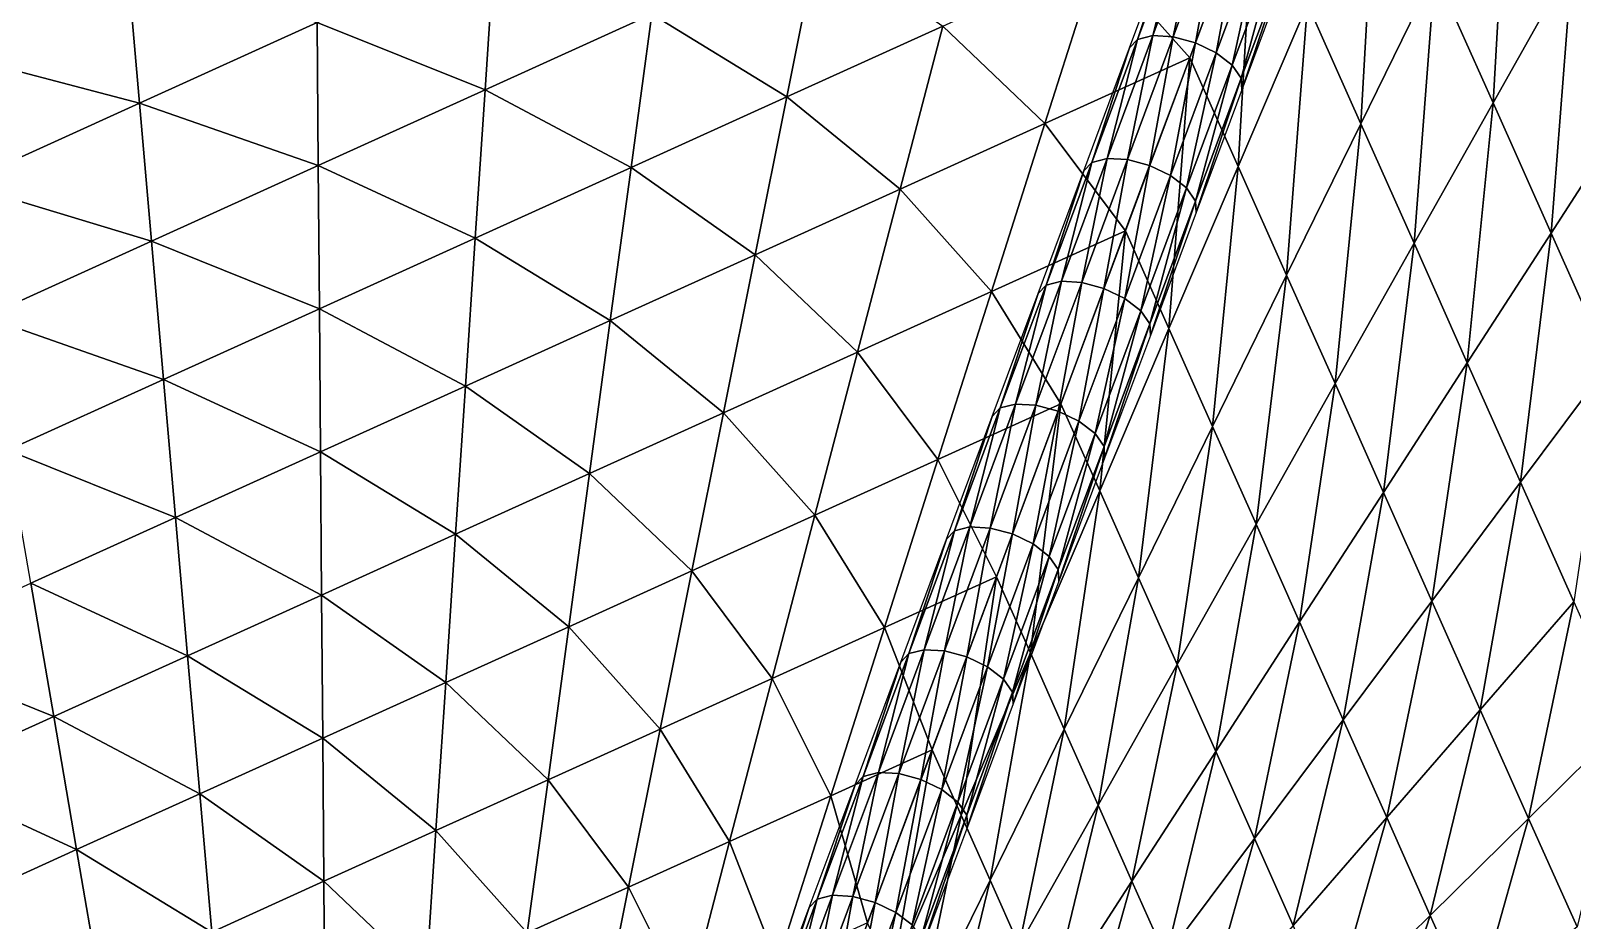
# Model space of a CAD drawing. Header units: metres. Extents: x -32.6 to 43.8, y -33.1 to 27.7.
# Drawn here: x -0.993 to 2.093, y 3.871 to 5.652 of the extents above; entities that cross this region are included whole.
import ezdxf

# ---------------------------------------------------------------- set-up
doc = ezdxf.new("R2010")
doc.units = ezdxf.units.M
for name, color, linetype in [('HREBENACE', 1, 'CONTINUOUS'), ('MANSARDA', 4, 'CONTINUOUS'), ('STRECHA_SEVER', 7, 'CONTINUOUS'), ('STRECHA_VYCHOD', 1, 'CONTINUOUS'), ('ZDIVO', 6, 'CONTINUOUS')]:
    doc.layers.add(name, color=color, linetype=linetype)

msp = doc.modelspace()

# ---------------------------------------------------------------- linework, layer by layer
at = {"layer": 'HREBENACE'}
for points in [[(1.2987, 5.8641, 9.5455), (1.2231, 5.6349, 9.724), (1.2071, 5.6181, 9.6834)], [(1.2987, 5.8641, 9.5455), (1.3147, 5.8809, 9.5862), (1.2231, 5.6349, 9.724)], [(1.3147, 5.8809, 9.5862), (1.2538, 5.6428, 9.7585), (1.2231, 5.6349, 9.724)], [(1.3147, 5.8809, 9.5862), (1.3454, 5.8888, 9.6206), (1.2538, 5.6428, 9.7585)], [(1.3454, 5.8888, 9.6206), (1.2945, 5.6405, 9.7815), (1.2538, 5.6428, 9.7585)], [(1.3454, 5.8888, 9.6206), (1.3861, 5.8865, 9.6437), (1.2945, 5.6405, 9.7815)], [(1.3861, 5.8865, 9.6437), (1.3391, 5.6285, 9.7896), (1.2945, 5.6405, 9.7815)], [(1.3861, 5.8865, 9.6437), (1.4307, 5.8745, 9.6518), (1.3391, 5.6285, 9.7896)], [(1.4307, 5.8745, 9.6518), (1.3806, 5.6085, 9.7815), (1.3391, 5.6285, 9.7896)], [(1.4307, 5.8745, 9.6518), (1.4722, 5.8545, 9.6437), (1.3806, 5.6085, 9.7815)], [(1.4722, 5.8545, 9.6437), (1.4129, 5.5836, 9.7585), (1.3806, 5.6085, 9.7815)], [(1.4722, 5.8545, 9.6437), (1.5045, 5.8295, 9.6206), (1.4129, 5.5836, 9.7585)], [(1.5045, 5.8295, 9.6206), (1.4309, 5.5575, 9.724), (1.4129, 5.5836, 9.7585)], [(1.5045, 5.8295, 9.6206), (1.5225, 5.8035, 9.5862), (1.4309, 5.5575, 9.724)], [(1.5225, 5.8035, 9.5862), (1.432, 5.5343, 9.6834), (1.4309, 5.5575, 9.724)], [(1.5225, 5.8035, 9.5862), (1.5236, 5.7803, 9.5455), (1.432, 5.5343, 9.6834)], [(1.2071, 5.6181, 9.6834), (1.1315, 5.3889, 9.8619), (1.1155, 5.3721, 9.8212)], [(1.2071, 5.6181, 9.6834), (1.2231, 5.6349, 9.724), (1.1315, 5.3889, 9.8619)], [(1.2231, 5.6349, 9.724), (1.1622, 5.3968, 9.8963), (1.1315, 5.3889, 9.8619)], [(1.2231, 5.6349, 9.724), (1.2538, 5.6428, 9.7585), (1.1622, 5.3968, 9.8963)], [(1.2538, 5.6428, 9.7585), (1.2029, 5.3946, 9.9194), (1.1622, 5.3968, 9.8963)], [(1.2538, 5.6428, 9.7585), (1.2945, 5.6405, 9.7815), (1.2029, 5.3946, 9.9194)], [(1.2945, 5.6405, 9.7815), (1.2474, 5.3825, 9.9275), (1.2029, 5.3946, 9.9194)], [(1.2945, 5.6405, 9.7815), (1.3391, 5.6285, 9.7896), (1.2474, 5.3825, 9.9275)], [(1.3391, 5.6285, 9.7896), (1.289, 5.3625, 9.9194), (1.2474, 5.3825, 9.9275)], [(1.3391, 5.6285, 9.7896), (1.3806, 5.6085, 9.7815), (1.289, 5.3625, 9.9194)], [(1.3806, 5.6085, 9.7815), (1.3213, 5.3376, 9.8963), (1.289, 5.3625, 9.9194)], [(1.3806, 5.6085, 9.7815), (1.4129, 5.5836, 9.7585), (1.3213, 5.3376, 9.8963)], [(1.4129, 5.5836, 9.7585), (1.3393, 5.3115, 9.8619), (1.3213, 5.3376, 9.8963)], [(1.4129, 5.5836, 9.7585), (1.4309, 5.5575, 9.724), (1.3393, 5.3115, 9.8619)], [(1.4309, 5.5575, 9.724), (1.3404, 5.2883, 9.8212), (1.3393, 5.3115, 9.8619)], [(1.4309, 5.5575, 9.724), (1.432, 5.5343, 9.6834), (1.3404, 5.2883, 9.8212)], [(1.1155, 5.3721, 9.8212), (1.0399, 5.1429, 9.9997), (1.0239, 5.1261, 9.9591)], [(1.1155, 5.3721, 9.8212), (1.1315, 5.3889, 9.8619), (1.0399, 5.1429, 9.9997)], [(1.1315, 5.3889, 9.8619), (1.0706, 5.1508, 10.0342), (1.0399, 5.1429, 9.9997)], [(1.1315, 5.3889, 9.8619), (1.1622, 5.3968, 9.8963), (1.0706, 5.1508, 10.0342)], [(1.1622, 5.3968, 9.8963), (1.1113, 5.1486, 10.0572), (1.0706, 5.1508, 10.0342)], [(1.1622, 5.3968, 9.8963), (1.2029, 5.3946, 9.9194), (1.1113, 5.1486, 10.0572)], [(1.2029, 5.3946, 9.9194), (1.1558, 5.1365, 10.0653), (1.1113, 5.1486, 10.0572)], [(1.2029, 5.3946, 9.9194), (1.2474, 5.3825, 9.9275), (1.1558, 5.1365, 10.0653)], [(1.2474, 5.3825, 9.9275), (1.1974, 5.1165, 10.0572), (1.1558, 5.1365, 10.0653)], [(1.2474, 5.3825, 9.9275), (1.289, 5.3625, 9.9194), (1.1974, 5.1165, 10.0572)], [(1.289, 5.3625, 9.9194), (1.2296, 5.0916, 10.0342), (1.1974, 5.1165, 10.0572)], [(1.289, 5.3625, 9.9194), (1.3213, 5.3376, 9.8963), (1.2296, 5.0916, 10.0342)], [(1.3213, 5.3376, 9.8963), (1.2477, 5.0656, 9.9997), (1.2296, 5.0916, 10.0342)], [(1.3213, 5.3376, 9.8963), (1.3393, 5.3115, 9.8619), (1.2477, 5.0656, 9.9997)], [(1.3393, 5.3115, 9.8619), (1.2488, 5.0424, 9.9591), (1.2477, 5.0656, 9.9997)], [(1.3393, 5.3115, 9.8619), (1.3404, 5.2883, 9.8212), (1.2488, 5.0424, 9.9591)], [(1.0239, 5.1261, 9.9591), (0.9483, 4.897, 10.1376), (0.9323, 4.8801, 10.0969)], [(1.0239, 5.1261, 9.9591), (1.0399, 5.1429, 9.9997), (0.9483, 4.897, 10.1376)], [(1.0399, 5.1429, 9.9997), (0.979, 4.9048, 10.172), (0.9483, 4.897, 10.1376)], [(1.0399, 5.1429, 9.9997), (1.0706, 5.1508, 10.0342), (0.979, 4.9048, 10.172)], [(1.0706, 5.1508, 10.0342), (1.0197, 4.9026, 10.1951), (0.979, 4.9048, 10.172)], [(1.0706, 5.1508, 10.0342), (1.1113, 5.1486, 10.0572), (1.0197, 4.9026, 10.1951)], [(1.1113, 5.1486, 10.0572), (1.0642, 4.8905, 10.2031), (1.0197, 4.9026, 10.1951)], [(1.1113, 5.1486, 10.0572), (1.1558, 5.1365, 10.0653), (1.0642, 4.8905, 10.2031)], [(1.1558, 5.1365, 10.0653), (1.1058, 4.8705, 10.1951), (1.0642, 4.8905, 10.2031)], [(1.1558, 5.1365, 10.0653), (1.1974, 5.1165, 10.0572), (1.1058, 4.8705, 10.1951)], [(1.1974, 5.1165, 10.0572), (1.138, 4.8456, 10.172), (1.1058, 4.8705, 10.1951)], [(1.1974, 5.1165, 10.0572), (1.2296, 5.0916, 10.0342), (1.138, 4.8456, 10.172)], [(1.2296, 5.0916, 10.0342), (1.1561, 4.8196, 10.1376), (1.138, 4.8456, 10.172)], [(1.2296, 5.0916, 10.0342), (1.2477, 5.0656, 9.9997), (1.1561, 4.8196, 10.1376)], [(1.2477, 5.0656, 9.9997), (1.1572, 4.7964, 10.0969), (1.1561, 4.8196, 10.1376)], [(1.2477, 5.0656, 9.9997), (1.2488, 5.0424, 9.9591), (1.1572, 4.7964, 10.0969)], [(0.9323, 4.8801, 10.0969), (0.8567, 4.651, 10.2754), (0.8407, 4.6342, 10.2347)], [(0.9323, 4.8801, 10.0969), (0.9483, 4.897, 10.1376), (0.8567, 4.651, 10.2754)], [(0.9483, 4.897, 10.1376), (0.8874, 4.6589, 10.3099), (0.8567, 4.651, 10.2754)], [(0.9483, 4.897, 10.1376), (0.979, 4.9048, 10.172), (0.8874, 4.6589, 10.3099)], [(0.979, 4.9048, 10.172), (0.9281, 4.6566, 10.3329), (0.8874, 4.6589, 10.3099)], [(0.979, 4.9048, 10.172), (1.0197, 4.9026, 10.1951), (0.9281, 4.6566, 10.3329)], [(1.0197, 4.9026, 10.1951), (0.9726, 4.6446, 10.341), (0.9281, 4.6566, 10.3329)], [(1.0197, 4.9026, 10.1951), (1.0642, 4.8905, 10.2031), (0.9726, 4.6446, 10.341)], [(1.0642, 4.8905, 10.2031), (1.0142, 4.6246, 10.3329), (0.9726, 4.6446, 10.341)], [(1.0642, 4.8905, 10.2031), (1.1058, 4.8705, 10.1951), (1.0142, 4.6246, 10.3329)], [(1.1058, 4.8705, 10.1951), (1.0464, 4.5996, 10.3099), (1.0142, 4.6246, 10.3329)], [(1.1058, 4.8705, 10.1951), (1.138, 4.8456, 10.172), (1.0464, 4.5996, 10.3099)], [(1.138, 4.8456, 10.172), (1.0645, 4.5736, 10.2754), (1.0464, 4.5996, 10.3099)], [(1.138, 4.8456, 10.172), (1.1561, 4.8196, 10.1376), (1.0645, 4.5736, 10.2754)], [(1.1561, 4.8196, 10.1376), (1.0656, 4.5504, 10.2347), (1.0645, 4.5736, 10.2754)], [(1.1561, 4.8196, 10.1376), (1.1572, 4.7964, 10.0969), (1.0656, 4.5504, 10.2347)], [(0.8407, 4.6342, 10.2347), (0.7651, 4.405, 10.4132), (0.7491, 4.3882, 10.3726)], [(0.8407, 4.6342, 10.2347), (0.8567, 4.651, 10.2754), (0.7651, 4.405, 10.4132)], [(0.8567, 4.651, 10.2754), (0.7958, 4.4129, 10.4477), (0.7651, 4.405, 10.4132)], [(0.8567, 4.651, 10.2754), (0.8874, 4.6589, 10.3099), (0.7958, 4.4129, 10.4477)], [(0.8874, 4.6589, 10.3099), (0.8365, 4.4106, 10.4707), (0.7958, 4.4129, 10.4477)], [(0.8874, 4.6589, 10.3099), (0.9281, 4.6566, 10.3329), (0.8365, 4.4106, 10.4707)], [(0.9281, 4.6566, 10.3329), (0.881, 4.3986, 10.4788), (0.8365, 4.4106, 10.4707)], [(0.9281, 4.6566, 10.3329), (0.9726, 4.6446, 10.341), (0.881, 4.3986, 10.4788)], [(0.9726, 4.6446, 10.341), (0.9226, 4.3786, 10.4707), (0.881, 4.3986, 10.4788)], [(0.9726, 4.6446, 10.341), (1.0142, 4.6246, 10.3329), (0.9226, 4.3786, 10.4707)], [(1.0142, 4.6246, 10.3329), (0.9548, 4.3537, 10.4477), (0.9226, 4.3786, 10.4707)], [(1.0142, 4.6246, 10.3329), (1.0464, 4.5996, 10.3099), (0.9548, 4.3537, 10.4477)], [(1.0464, 4.5996, 10.3099), (0.9729, 4.3276, 10.4132), (0.9548, 4.3537, 10.4477)], [(1.0464, 4.5996, 10.3099), (1.0645, 4.5736, 10.2754), (0.9729, 4.3276, 10.4132)], [(1.0645, 4.5736, 10.2754), (0.974, 4.3044, 10.3726), (0.9729, 4.3276, 10.4132)], [(1.0645, 4.5736, 10.2754), (1.0656, 4.5504, 10.2347), (0.974, 4.3044, 10.3726)], [(0.7491, 4.3882, 10.3726), (0.6735, 4.159, 10.5511), (0.6575, 4.1422, 10.5104)], [(0.7491, 4.3882, 10.3726), (0.7651, 4.405, 10.4132), (0.6735, 4.159, 10.5511)], [(0.7651, 4.405, 10.4132), (0.7042, 4.1669, 10.5856), (0.6735, 4.159, 10.5511)], [(0.7651, 4.405, 10.4132), (0.7958, 4.4129, 10.4477), (0.7042, 4.1669, 10.5856)], [(0.7958, 4.4129, 10.4477), (0.7449, 4.1647, 10.6086), (0.7042, 4.1669, 10.5856)], [(0.7958, 4.4129, 10.4477), (0.8365, 4.4106, 10.4707), (0.7449, 4.1647, 10.6086)], [(0.8365, 4.4106, 10.4707), (0.7894, 4.1526, 10.6167), (0.7449, 4.1647, 10.6086)], [(0.8365, 4.4106, 10.4707), (0.881, 4.3986, 10.4788), (0.7894, 4.1526, 10.6167)], [(0.881, 4.3986, 10.4788), (0.831, 4.1326, 10.6086), (0.7894, 4.1526, 10.6167)], [(0.881, 4.3986, 10.4788), (0.9226, 4.3786, 10.4707), (0.831, 4.1326, 10.6086)], [(0.9226, 4.3786, 10.4707), (0.8632, 4.1077, 10.5856), (0.831, 4.1326, 10.6086)], [(0.9226, 4.3786, 10.4707), (0.9548, 4.3537, 10.4477), (0.8632, 4.1077, 10.5856)], [(0.9548, 4.3537, 10.4477), (0.8813, 4.0816, 10.5511), (0.8632, 4.1077, 10.5856)], [(0.9548, 4.3537, 10.4477), (0.9729, 4.3276, 10.4132), (0.8813, 4.0816, 10.5511)], [(0.9729, 4.3276, 10.4132), (0.8824, 4.0584, 10.5104), (0.8813, 4.0816, 10.5511)], [(0.9729, 4.3276, 10.4132), (0.974, 4.3044, 10.3726), (0.8824, 4.0584, 10.5104)], [(0.6735, 4.159, 10.5511), (0.7042, 4.1669, 10.5856), (0.6126, 3.9209, 10.7234)], [(0.7042, 4.1669, 10.5856), (0.6533, 3.9187, 10.7464), (0.6126, 3.9209, 10.7234)], [(0.7042, 4.1669, 10.5856), (0.7449, 4.1647, 10.6086), (0.6533, 3.9187, 10.7464)], [(0.6575, 4.1422, 10.5104), (0.5819, 3.913, 10.6889), (0.5659, 3.8962, 10.6483)], [(0.6575, 4.1422, 10.5104), (0.6735, 4.159, 10.5511), (0.5819, 3.913, 10.6889)], [(0.6735, 4.159, 10.5511), (0.6126, 3.9209, 10.7234), (0.5819, 3.913, 10.6889)], [(0.7449, 4.1647, 10.6086), (0.6978, 3.9066, 10.7545), (0.6533, 3.9187, 10.7464)], [(0.7449, 4.1647, 10.6086), (0.7894, 4.1526, 10.6167), (0.6978, 3.9066, 10.7545)], [(0.7894, 4.1526, 10.6167), (0.7393, 3.8866, 10.7464), (0.6978, 3.9066, 10.7545)], [(0.7894, 4.1526, 10.6167), (0.831, 4.1326, 10.6086), (0.7393, 3.8866, 10.7464)], [(0.831, 4.1326, 10.6086), (0.7716, 3.8617, 10.7234), (0.7393, 3.8866, 10.7464)], [(0.831, 4.1326, 10.6086), (0.8632, 4.1077, 10.5856), (0.7716, 3.8617, 10.7234)], [(0.8632, 4.1077, 10.5856), (0.7897, 3.8357, 10.6889), (0.7716, 3.8617, 10.7234)], [(0.8632, 4.1077, 10.5856), (0.8813, 4.0816, 10.5511), (0.7897, 3.8357, 10.6889)], [(0.8813, 4.0816, 10.5511), (0.7908, 3.8125, 10.6483), (0.7897, 3.8357, 10.6889)], [(0.8813, 4.0816, 10.5511), (0.8824, 4.0584, 10.5104), (0.7908, 3.8125, 10.6483)], [(0.5819, 3.913, 10.6889), (0.6126, 3.9209, 10.7234), (0.521, 3.6749, 10.8613)], [(0.6126, 3.9209, 10.7234), (0.5617, 3.6727, 10.8843), (0.521, 3.6749, 10.8613)], [(0.6126, 3.9209, 10.7234), (0.6533, 3.9187, 10.7464), (0.5617, 3.6727, 10.8843)], [(0.5659, 3.8962, 10.6483), (0.4903, 3.6671, 10.8268), (0.4743, 3.6502, 10.7861)], [(0.5659, 3.8962, 10.6483), (0.5819, 3.913, 10.6889), (0.4903, 3.6671, 10.8268)], [(0.5819, 3.913, 10.6889), (0.521, 3.6749, 10.8613), (0.4903, 3.6671, 10.8268)], [(0.6533, 3.9187, 10.7464), (0.6062, 3.6606, 10.8924), (0.5617, 3.6727, 10.8843)], [(0.6533, 3.9187, 10.7464), (0.6978, 3.9066, 10.7545), (0.6062, 3.6606, 10.8924)], [(0.6978, 3.9066, 10.7545), (0.6477, 3.6406, 10.8843), (0.6062, 3.6606, 10.8924)], [(0.6978, 3.9066, 10.7545), (0.7393, 3.8866, 10.7464), (0.6477, 3.6406, 10.8843)], [(0.7393, 3.8866, 10.7464), (0.68, 3.6157, 10.8613), (0.6477, 3.6406, 10.8843)], [(0.7393, 3.8866, 10.7464), (0.7716, 3.8617, 10.7234), (0.68, 3.6157, 10.8613)]]:
    msp.add_3dface(points, dxfattribs=at)
at = {"layer": 'MANSARDA'}
for points in [[(-8.4393, 3.9782, 4.36), (2.8769, 9.7578, 7.29), (-9.2843, 4.2262, 7.29)], [(-8.4393, 3.9782, 4.36), (2.5058, 8.9567, 4.36), (2.8769, 9.7578, 7.29)]]:
    msp.add_3dface(points, dxfattribs=at)
at = {"layer": 'STRECHA_SEVER'}
for points in [[(1.145, 5.8036, 9.4266), (1.457, 5.9452, 9.4266), (1.3279, 5.5986, 9.6208)], [(-1.2232, 5.8794, 8.6497), (-0.7995, 5.7842, 8.8439), (-1.1772, 5.6127, 8.8439)], [(0.2505, 5.6855, 9.2324), (0.5844, 5.8371, 9.2324), (0.5209, 5.5204, 9.4266)], [(0.5844, 5.8371, 9.2324), (0.833, 5.662, 9.4266), (0.5209, 5.5204, 9.4266)], [(-0.4196, 5.6691, 9.0381), (-0.0638, 5.8306, 9.0381), (-0.0834, 5.534, 9.2324)], [(-0.0638, 5.8306, 9.0381), (0.2505, 5.6855, 9.2324), (-0.0834, 5.534, 9.2324)], [(0.833, 5.662, 9.4266), (1.145, 5.8036, 9.4266), (1.0378, 5.467, 9.6208)], [(1.145, 5.8036, 9.4266), (1.3279, 5.5986, 9.6208), (1.0378, 5.467, 9.6208)], [(-1.1772, 5.6127, 8.8439), (-0.7995, 5.7842, 8.8439), (-0.7754, 5.5075, 9.0381)], [(-0.7995, 5.7842, 8.8439), (-0.4196, 5.6691, 9.0381), (-0.7754, 5.5075, 9.0381)], [(-0.0834, 5.534, 9.2324), (0.2505, 5.6855, 9.2324), (0.2089, 5.3789, 9.4266)], [(0.2505, 5.6855, 9.2324), (0.5209, 5.5204, 9.4266), (0.2089, 5.3789, 9.4266)], [(-0.7754, 5.5075, 9.0381), (-0.4196, 5.6691, 9.0381), (-0.4174, 5.3824, 9.2324)], [(-0.4196, 5.6691, 9.0381), (-0.0834, 5.534, 9.2324), (-0.4174, 5.3824, 9.2324)], [(0.5209, 5.5204, 9.4266), (0.833, 5.662, 9.4266), (0.7476, 5.3354, 9.6208)], [(0.833, 5.662, 9.4266), (1.0378, 5.467, 9.6208), (0.7476, 5.3354, 9.6208)], [(-1.1772, 5.6127, 8.8439), (-0.7754, 5.5075, 9.0381), (-1.1312, 5.346, 9.0381)], [(1.0378, 5.467, 9.6208), (1.3279, 5.5986, 9.6208), (1.1988, 5.252, 9.8151)], [(-0.4174, 5.3824, 9.2324), (-0.0834, 5.534, 9.2324), (-0.1031, 5.2373, 9.4266)], [(-0.0834, 5.534, 9.2324), (0.2089, 5.3789, 9.4266), (-0.1031, 5.2373, 9.4266)], [(-1.1312, 5.346, 9.0381), (-0.7754, 5.5075, 9.0381), (-0.7513, 5.2308, 9.2324)], [(-0.7754, 5.5075, 9.0381), (-0.4174, 5.3824, 9.2324), (-0.7513, 5.2308, 9.2324)], [(0.2089, 5.3789, 9.4266), (0.5209, 5.5204, 9.4266), (0.4575, 5.2038, 9.6208)], [(0.5209, 5.5204, 9.4266), (0.7476, 5.3354, 9.6208), (0.4575, 5.2038, 9.6208)], [(0.7476, 5.3354, 9.6208), (1.0378, 5.467, 9.6208), (0.9306, 5.1304, 9.8151)], [(1.0378, 5.467, 9.6208), (1.1988, 5.252, 9.8151), (0.9306, 5.1304, 9.8151)], [(-0.7513, 5.2308, 9.2324), (-0.4174, 5.3824, 9.2324), (-0.4151, 5.0957, 9.4266)], [(-0.4174, 5.3824, 9.2324), (-0.1031, 5.2373, 9.4266), (-0.4151, 5.0957, 9.4266)], [(-0.1031, 5.2373, 9.4266), (0.2089, 5.3789, 9.4266), (0.1674, 5.0722, 9.6208)], [(0.2089, 5.3789, 9.4266), (0.4575, 5.2038, 9.6208), (0.1674, 5.0722, 9.6208)], [(-1.1312, 5.346, 9.0381), (-0.7513, 5.2308, 9.2324), (-1.0852, 5.0793, 9.2324)], [(0.4575, 5.2038, 9.6208), (0.7476, 5.3354, 9.6208), (0.6623, 5.0088, 9.8151)], [(0.7476, 5.3354, 9.6208), (0.9306, 5.1304, 9.8151), (0.6623, 5.0088, 9.8151)], [(0.9306, 5.1304, 9.8151), (1.1988, 5.252, 9.8151), (1.0697, 4.9053, 10.0093)], [(-1.0852, 5.0793, 9.2324), (-0.7513, 5.2308, 9.2324), (-0.7271, 4.9541, 9.4266)], [(-0.7513, 5.2308, 9.2324), (-0.4151, 5.0957, 9.4266), (-0.7271, 4.9541, 9.4266)], [(-0.4151, 5.0957, 9.4266), (-0.1031, 5.2373, 9.4266), (-0.1227, 4.9406, 9.6208)], [(-0.1031, 5.2373, 9.4266), (0.1674, 5.0722, 9.6208), (-0.1227, 4.9406, 9.6208)], [(0.1674, 5.0722, 9.6208), (0.4575, 5.2038, 9.6208), (0.3941, 4.8872, 9.8151)], [(0.4575, 5.2038, 9.6208), (0.6623, 5.0088, 9.8151), (0.3941, 4.8872, 9.8151)], [(0.6623, 5.0088, 9.8151), (0.9306, 5.1304, 9.8151), (0.8234, 4.7937, 10.0093)], [(0.9306, 5.1304, 9.8151), (1.0697, 4.9053, 10.0093), (0.8234, 4.7937, 10.0093)], [(-0.7271, 4.9541, 9.4266), (-0.4151, 5.0957, 9.4266), (-0.4129, 4.809, 9.6208)], [(-0.4151, 5.0957, 9.4266), (-0.1227, 4.9406, 9.6208), (-0.4129, 4.809, 9.6208)], [(-1.0852, 5.0793, 9.2324), (-0.7271, 4.9541, 9.4266), (-1.0391, 4.8126, 9.4266)], [(-0.1227, 4.9406, 9.6208), (0.1674, 5.0722, 9.6208), (0.1259, 4.7656, 9.8151)], [(0.1674, 5.0722, 9.6208), (0.3941, 4.8872, 9.8151), (0.1259, 4.7656, 9.8151)], [(0.3941, 4.8872, 9.8151), (0.6623, 5.0088, 9.8151), (0.577, 4.6821, 10.0093)], [(0.6623, 5.0088, 9.8151), (0.8234, 4.7937, 10.0093), (0.577, 4.6821, 10.0093)], [(-1.0391, 4.8126, 9.4266), (-0.7271, 4.9541, 9.4266), (-0.703, 4.6775, 9.6208)], [(-0.7271, 4.9541, 9.4266), (-0.4129, 4.809, 9.6208), (-0.703, 4.6775, 9.6208)], [(-0.4129, 4.809, 9.6208), (-0.1227, 4.9406, 9.6208), (-0.1424, 4.644, 9.8151)], [(-0.1227, 4.9406, 9.6208), (0.1259, 4.7656, 9.8151), (-0.1424, 4.644, 9.8151)], [(0.1259, 4.7656, 9.8151), (0.3941, 4.8872, 9.8151), (0.3307, 4.5705, 10.0093)], [(0.3941, 4.8872, 9.8151), (0.577, 4.6821, 10.0093), (0.3307, 4.5705, 10.0093)], [(0.8234, 4.7937, 10.0093), (1.0697, 4.9053, 10.0093), (0.9407, 4.5587, 10.2035)], [(-1.0391, 4.8126, 9.4266), (-0.703, 4.6775, 9.6208), (-0.9931, 4.5459, 9.6208)], [(-0.703, 4.6775, 9.6208), (-0.4129, 4.809, 9.6208), (-0.4106, 4.5224, 9.8151)], [(-0.4129, 4.809, 9.6208), (-0.1424, 4.644, 9.8151), (-0.4106, 4.5224, 9.8151)], [(0.577, 4.6821, 10.0093), (0.8234, 4.7937, 10.0093), (0.7162, 4.4571, 10.2035)], [(0.8234, 4.7937, 10.0093), (0.9407, 4.5587, 10.2035), (0.7162, 4.4571, 10.2035)], [(-0.1424, 4.644, 9.8151), (0.1259, 4.7656, 9.8151), (0.0843, 4.4589, 10.0093)], [(0.1259, 4.7656, 9.8151), (0.3307, 4.5705, 10.0093), (0.0843, 4.4589, 10.0093)], [(-0.9931, 4.5459, 9.6208), (-0.703, 4.6775, 9.6208), (-0.6789, 4.4008, 9.8151)], [(-0.703, 4.6775, 9.6208), (-0.4106, 4.5224, 9.8151), (-0.6789, 4.4008, 9.8151)], [(0.3307, 4.5705, 10.0093), (0.577, 4.6821, 10.0093), (0.4917, 4.3555, 10.2035)], [(0.577, 4.6821, 10.0093), (0.7162, 4.4571, 10.2035), (0.4917, 4.3555, 10.2035)], [(-0.4106, 4.5224, 9.8151), (-0.1424, 4.644, 9.8151), (-0.162, 4.3473, 10.0093)], [(-0.1424, 4.644, 9.8151), (0.0843, 4.4589, 10.0093), (-0.162, 4.3473, 10.0093)], [(0.0843, 4.4589, 10.0093), (0.3307, 4.5705, 10.0093), (0.2673, 4.2539, 10.2035)], [(0.3307, 4.5705, 10.0093), (0.4917, 4.3555, 10.2035), (0.2673, 4.2539, 10.2035)], [(-1.2833, 4.4143, 9.6208), (-0.9931, 4.5459, 9.6208), (-0.9471, 4.2792, 9.8151)], [(-0.9931, 4.5459, 9.6208), (-0.6789, 4.4008, 9.8151), (-0.9471, 4.2792, 9.8151)], [(0.7162, 4.4571, 10.2035), (0.9407, 4.5587, 10.2035), (0.8116, 4.2121, 10.3978)], [(-0.6789, 4.4008, 9.8151), (-0.4106, 4.5224, 9.8151), (-0.4084, 4.2357, 10.0093)], [(-0.4106, 4.5224, 9.8151), (-0.162, 4.3473, 10.0093), (-0.4084, 4.2357, 10.0093)], [(-0.162, 4.3473, 10.0093), (0.0843, 4.4589, 10.0093), (0.0428, 4.1522, 10.2035)], [(0.0843, 4.4589, 10.0093), (0.2673, 4.2539, 10.2035), (0.0428, 4.1522, 10.2035)], [(0.4917, 4.3555, 10.2035), (0.7162, 4.4571, 10.2035), (0.609, 4.1205, 10.3978)], [(0.7162, 4.4571, 10.2035), (0.8116, 4.2121, 10.3978), (0.609, 4.1205, 10.3978)], [(-1.2833, 4.4143, 9.6208), (-0.9471, 4.2792, 9.8151), (-1.2153, 4.1576, 9.8151)], [(-0.9471, 4.2792, 9.8151), (-0.6789, 4.4008, 9.8151), (-0.6547, 4.1241, 10.0093)], [(-0.6789, 4.4008, 9.8151), (-0.4084, 4.2357, 10.0093), (-0.6547, 4.1241, 10.0093)], [(0.2673, 4.2539, 10.2035), (0.4917, 4.3555, 10.2035), (0.4064, 4.0289, 10.3978)], [(0.4917, 4.3555, 10.2035), (0.609, 4.1205, 10.3978), (0.4064, 4.0289, 10.3978)], [(-0.4084, 4.2357, 10.0093), (-0.162, 4.3473, 10.0093), (-0.1817, 4.0506, 10.2035)], [(-0.162, 4.3473, 10.0093), (0.0428, 4.1522, 10.2035), (-0.1817, 4.0506, 10.2035)], [(-1.2153, 4.1576, 9.8151), (-0.9471, 4.2792, 9.8151), (-0.9011, 4.0125, 10.0093)], [(-0.9471, 4.2792, 9.8151), (-0.6547, 4.1241, 10.0093), (-0.9011, 4.0125, 10.0093)], [(-0.6547, 4.1241, 10.0093), (-0.4084, 4.2357, 10.0093), (-0.4061, 3.949, 10.2035)], [(-0.4084, 4.2357, 10.0093), (-0.1817, 4.0506, 10.2035), (-0.4061, 3.949, 10.2035)], [(0.0428, 4.1522, 10.2035), (0.2673, 4.2539, 10.2035), (0.2038, 3.9372, 10.3978)], [(0.2673, 4.2539, 10.2035), (0.4064, 4.0289, 10.3978), (0.2038, 3.9372, 10.3978)], [(0.609, 4.1205, 10.3978), (0.8116, 4.2121, 10.3978), (0.6825, 3.8655, 10.592)], [(-1.2153, 4.1576, 9.8151), (-0.9011, 4.0125, 10.0093), (-1.1474, 3.9008, 10.0093)], [(-0.1817, 4.0506, 10.2035), (0.0428, 4.1522, 10.2035), (0.0013, 3.8456, 10.3978)], [(0.0428, 4.1522, 10.2035), (0.2038, 3.9372, 10.3978), (0.0013, 3.8456, 10.3978)], [(-0.9011, 4.0125, 10.0093), (-0.6547, 4.1241, 10.0093), (-0.6306, 3.8474, 10.2035)], [(-0.6547, 4.1241, 10.0093), (-0.4061, 3.949, 10.2035), (-0.6306, 3.8474, 10.2035)], [(0.4064, 4.0289, 10.3978), (0.609, 4.1205, 10.3978), (0.5018, 3.7839, 10.592)], [(0.609, 4.1205, 10.3978), (0.6825, 3.8655, 10.592), (0.5018, 3.7839, 10.592)], [(-0.4061, 3.949, 10.2035), (-0.1817, 4.0506, 10.2035), (-0.2013, 3.754, 10.3978)], [(-0.1817, 4.0506, 10.2035), (0.0013, 3.8456, 10.3978), (-0.2013, 3.754, 10.3978)], [(-1.1474, 3.9008, 10.0093), (-0.9011, 4.0125, 10.0093), (-0.8551, 3.7458, 10.2035)], [(-0.9011, 4.0125, 10.0093), (-0.6306, 3.8474, 10.2035), (-0.8551, 3.7458, 10.2035)], [(0.2038, 3.9372, 10.3978), (0.4064, 4.0289, 10.3978), (0.3211, 3.7022, 10.592)], [(0.4064, 4.0289, 10.3978), (0.5018, 3.7839, 10.592), (0.3211, 3.7022, 10.592)], [(-0.6306, 3.8474, 10.2035), (-0.4061, 3.949, 10.2035), (-0.4039, 3.6623, 10.3978)], [(-0.4061, 3.949, 10.2035), (-0.2013, 3.754, 10.3978), (-0.4039, 3.6623, 10.3978)], [(0.0013, 3.8456, 10.3978), (0.2038, 3.9372, 10.3978), (0.1404, 3.6206, 10.592)], [(0.2038, 3.9372, 10.3978), (0.3211, 3.7022, 10.592), (0.1404, 3.6206, 10.592)], [(-1.1474, 3.9008, 10.0093), (-0.8551, 3.7458, 10.2035), (-1.0795, 3.6441, 10.2035)]]:
    msp.add_3dface(points, dxfattribs=at)
at = {"layer": 'STRECHA_VYCHOD'}
for points in [[(1.9671, 6.0725, 9.0381), (1.9349, 5.5083, 9.2324), (1.8186, 5.7694, 9.2324)], [(1.9671, 6.0725, 9.0381), (2.0931, 5.7896, 9.0381), (1.9349, 5.5083, 9.2324)], [(2.2512, 6.0709, 8.8439), (2.219, 5.5067, 9.0381), (2.0931, 5.7896, 9.0381)], [(1.7024, 6.0306, 9.2324), (1.6702, 5.4664, 9.4266), (1.5636, 5.7058, 9.4266)], [(1.7024, 6.0306, 9.2324), (1.8186, 5.7694, 9.2324), (1.6702, 5.4664, 9.4266)], [(1.457, 5.9452, 9.4266), (1.4248, 5.3809, 9.6208), (1.3279, 5.5986, 9.6208)], [(1.457, 5.9452, 9.4266), (1.5636, 5.7058, 9.4266), (1.4248, 5.3809, 9.6208)], [(2.0931, 5.7896, 9.0381), (2.0512, 5.2471, 9.2324), (1.9349, 5.5083, 9.2324)], [(2.0931, 5.7896, 9.0381), (2.219, 5.5067, 9.0381), (2.0512, 5.2471, 9.2324)], [(1.8186, 5.7694, 9.2324), (1.7768, 5.227, 9.4266), (1.6702, 5.4664, 9.4266)], [(1.8186, 5.7694, 9.2324), (1.9349, 5.5083, 9.2324), (1.7768, 5.227, 9.4266)], [(1.5636, 5.7058, 9.4266), (1.5217, 5.1633, 9.6208), (1.4248, 5.3809, 9.6208)], [(1.5636, 5.7058, 9.4266), (1.6702, 5.4664, 9.4266), (1.5217, 5.1633, 9.6208)], [(1.3279, 5.5986, 9.6208), (1.286, 5.0561, 9.8151), (1.1988, 5.252, 9.8151)], [(1.3279, 5.5986, 9.6208), (1.4248, 5.3809, 9.6208), (1.286, 5.0561, 9.8151)], [(1.9349, 5.5083, 9.2324), (1.8833, 4.9876, 9.4266), (1.7768, 5.227, 9.4266)], [(1.9349, 5.5083, 9.2324), (2.0512, 5.2471, 9.2324), (1.8833, 4.9876, 9.4266)], [(2.219, 5.5067, 9.0381), (2.1675, 4.986, 9.2324), (2.0512, 5.2471, 9.2324)], [(1.6702, 5.4664, 9.4266), (1.6186, 4.9457, 9.6208), (1.5217, 5.1633, 9.6208)], [(1.6702, 5.4664, 9.4266), (1.7768, 5.227, 9.4266), (1.6186, 4.9457, 9.6208)], [(1.4248, 5.3809, 9.6208), (1.3732, 4.8602, 9.8151), (1.286, 5.0561, 9.8151)], [(1.4248, 5.3809, 9.6208), (1.5217, 5.1633, 9.6208), (1.3732, 4.8602, 9.8151)], [(1.1988, 5.252, 9.8151), (1.1473, 4.7312, 10.0093), (1.0697, 4.9053, 10.0093)], [(1.1988, 5.252, 9.8151), (1.286, 5.0561, 9.8151), (1.1473, 4.7312, 10.0093)], [(2.0512, 5.2471, 9.2324), (1.9899, 4.7482, 9.4266), (1.8833, 4.9876, 9.4266)], [(2.0512, 5.2471, 9.2324), (2.1675, 4.986, 9.2324), (1.9899, 4.7482, 9.4266)], [(1.7768, 5.227, 9.4266), (1.7155, 4.728, 9.6208), (1.6186, 4.9457, 9.6208)], [(1.7768, 5.227, 9.4266), (1.8833, 4.9876, 9.4266), (1.7155, 4.728, 9.6208)], [(1.5217, 5.1633, 9.6208), (1.4604, 4.6643, 9.8151), (1.3732, 4.8602, 9.8151)], [(1.5217, 5.1633, 9.6208), (1.6186, 4.9457, 9.6208), (1.4604, 4.6643, 9.8151)], [(1.286, 5.0561, 9.8151), (1.2248, 4.5571, 10.0093), (1.1473, 4.7312, 10.0093)], [(1.286, 5.0561, 9.8151), (1.3732, 4.8602, 9.8151), (1.2248, 4.5571, 10.0093)], [(1.8833, 4.9876, 9.4266), (1.8124, 4.5104, 9.6208), (1.7155, 4.728, 9.6208)], [(1.8833, 4.9876, 9.4266), (1.9899, 4.7482, 9.4266), (1.8124, 4.5104, 9.6208)], [(2.1675, 4.986, 9.2324), (2.0965, 4.5088, 9.4266), (1.9899, 4.7482, 9.4266)], [(1.6186, 4.9457, 9.6208), (1.5477, 4.4685, 9.8151), (1.4604, 4.6643, 9.8151)], [(1.6186, 4.9457, 9.6208), (1.7155, 4.728, 9.6208), (1.5477, 4.4685, 9.8151)], [(1.0697, 4.9053, 10.0093), (1.0085, 4.4064, 10.2035), (0.9407, 4.5587, 10.2035)], [(1.0697, 4.9053, 10.0093), (1.1473, 4.7312, 10.0093), (1.0085, 4.4064, 10.2035)], [(1.3732, 4.8602, 9.8151), (1.3023, 4.383, 10.0093), (1.2248, 4.5571, 10.0093)], [(1.3732, 4.8602, 9.8151), (1.4604, 4.6643, 9.8151), (1.3023, 4.383, 10.0093)], [(1.1473, 4.7312, 10.0093), (1.0763, 4.254, 10.2035), (1.0085, 4.4064, 10.2035)], [(1.1473, 4.7312, 10.0093), (1.2248, 4.5571, 10.0093), (1.0763, 4.254, 10.2035)], [(1.7155, 4.728, 9.6208), (1.6349, 4.2726, 9.8151), (1.5477, 4.4685, 9.8151)], [(1.7155, 4.728, 9.6208), (1.8124, 4.5104, 9.6208), (1.6349, 4.2726, 9.8151)], [(1.9899, 4.7482, 9.4266), (1.9093, 4.2927, 9.6208), (1.8124, 4.5104, 9.6208)], [(1.9899, 4.7482, 9.4266), (2.0965, 4.5088, 9.4266), (1.9093, 4.2927, 9.6208)], [(1.4604, 4.6643, 9.8151), (1.3798, 4.2089, 10.0093), (1.3023, 4.383, 10.0093)], [(1.4604, 4.6643, 9.8151), (1.5477, 4.4685, 9.8151), (1.3798, 4.2089, 10.0093)], [(0.9407, 4.5587, 10.2035), (0.8697, 4.0815, 10.3978), (0.8116, 4.2121, 10.3978)], [(0.9407, 4.5587, 10.2035), (1.0085, 4.4064, 10.2035), (0.8697, 4.0815, 10.3978)], [(1.2248, 4.5571, 10.0093), (1.1441, 4.1017, 10.2035), (1.0763, 4.254, 10.2035)], [(1.2248, 4.5571, 10.0093), (1.3023, 4.383, 10.0093), (1.1441, 4.1017, 10.2035)], [(1.8124, 4.5104, 9.6208), (1.7221, 4.0767, 9.8151), (1.6349, 4.2726, 9.8151)], [(1.8124, 4.5104, 9.6208), (1.9093, 4.2927, 9.6208), (1.7221, 4.0767, 9.8151)], [(2.0965, 4.5088, 9.4266), (2.0062, 4.0751, 9.6208), (1.9093, 4.2927, 9.6208)], [(2.0965, 4.5088, 9.4266), (2.2031, 4.2694, 9.4266), (2.0062, 4.0751, 9.6208)], [(1.5477, 4.4685, 9.8151), (1.4573, 4.0348, 10.0093), (1.3798, 4.2089, 10.0093)], [(1.5477, 4.4685, 9.8151), (1.6349, 4.2726, 9.8151), (1.4573, 4.0348, 10.0093)], [(1.0085, 4.4064, 10.2035), (0.9278, 3.951, 10.3978), (0.8697, 4.0815, 10.3978)], [(1.0085, 4.4064, 10.2035), (1.0763, 4.254, 10.2035), (0.9278, 3.951, 10.3978)], [(1.3023, 4.383, 10.0093), (1.212, 3.9494, 10.2035), (1.1441, 4.1017, 10.2035)], [(1.3023, 4.383, 10.0093), (1.3798, 4.2089, 10.0093), (1.212, 3.9494, 10.2035)], [(1.9093, 4.2927, 9.6208), (1.8093, 3.8808, 9.8151), (1.7221, 4.0767, 9.8151)], [(1.9093, 4.2927, 9.6208), (2.0062, 4.0751, 9.6208), (1.8093, 3.8808, 9.8151)], [(1.6349, 4.2726, 9.8151), (1.5348, 3.8607, 10.0093), (1.4573, 4.0348, 10.0093)], [(1.6349, 4.2726, 9.8151), (1.7221, 4.0767, 9.8151), (1.5348, 3.8607, 10.0093)], [(2.2031, 4.2694, 9.4266), (2.1031, 3.8575, 9.6208), (2.0062, 4.0751, 9.6208)], [(1.0763, 4.254, 10.2035), (0.986, 3.8204, 10.3978), (0.9278, 3.951, 10.3978)], [(1.0763, 4.254, 10.2035), (1.1441, 4.1017, 10.2035), (0.986, 3.8204, 10.3978)], [(0.8116, 4.2121, 10.3978), (0.7309, 3.7567, 10.592), (0.6825, 3.8655, 10.592)], [(0.8116, 4.2121, 10.3978), (0.8697, 4.0815, 10.3978), (0.7309, 3.7567, 10.592)], [(1.3798, 4.2089, 10.0093), (1.2798, 3.797, 10.2035), (1.212, 3.9494, 10.2035)], [(1.3798, 4.2089, 10.0093), (1.4573, 4.0348, 10.0093), (1.2798, 3.797, 10.2035)], [(0.8697, 4.0815, 10.3978), (0.7794, 3.6479, 10.592), (0.7309, 3.7567, 10.592)], [(0.8697, 4.0815, 10.3978), (0.9278, 3.951, 10.3978), (0.7794, 3.6479, 10.592)], [(1.1441, 4.1017, 10.2035), (1.0441, 3.6898, 10.3978), (0.986, 3.8204, 10.3978)], [(1.1441, 4.1017, 10.2035), (1.212, 3.9494, 10.2035), (1.0441, 3.6898, 10.3978)], [(1.7221, 4.0767, 9.8151), (1.6124, 3.6866, 10.0093), (1.5348, 3.8607, 10.0093)], [(1.7221, 4.0767, 9.8151), (1.8093, 3.8808, 9.8151), (1.6124, 3.6866, 10.0093)], [(2.0062, 4.0751, 9.6208), (1.8965, 3.685, 9.8151), (1.8093, 3.8808, 9.8151)], [(2.0062, 4.0751, 9.6208), (2.1031, 3.8575, 9.6208), (1.8965, 3.685, 9.8151)], [(1.4573, 4.0348, 10.0093), (1.3476, 3.6447, 10.2035), (1.2798, 3.797, 10.2035)], [(1.4573, 4.0348, 10.0093), (1.5348, 3.8607, 10.0093), (1.3476, 3.6447, 10.2035)], [(0.9278, 3.951, 10.3978), (0.8278, 3.5391, 10.592), (0.7794, 3.6479, 10.592)], [(0.9278, 3.951, 10.3978), (0.986, 3.8204, 10.3978), (0.8278, 3.5391, 10.592)], [(1.212, 3.9494, 10.2035), (1.1023, 3.5592, 10.3978), (1.0441, 3.6898, 10.3978)], [(1.212, 3.9494, 10.2035), (1.2798, 3.797, 10.2035), (1.1023, 3.5592, 10.3978)], [(1.8093, 3.8808, 9.8151), (1.6899, 3.5125, 10.0093), (1.6124, 3.6866, 10.0093)], [(1.8093, 3.8808, 9.8151), (1.8965, 3.685, 9.8151), (1.6899, 3.5125, 10.0093)]]:
    msp.add_3dface(points, dxfattribs=at)
at = {"layer": 'ZDIVO'}
for points in [[(-8.4393, 3.9782), (2.5058, 8.9567), (2.5058, 8.9567, 4.36)], [(-8.4393, 3.9782), (2.5058, 8.9567, 4.36), (-8.4393, 3.9782, 4.36)]]:
    msp.add_3dface(points, dxfattribs=at)

doc.saveas('drawing.dxf')
